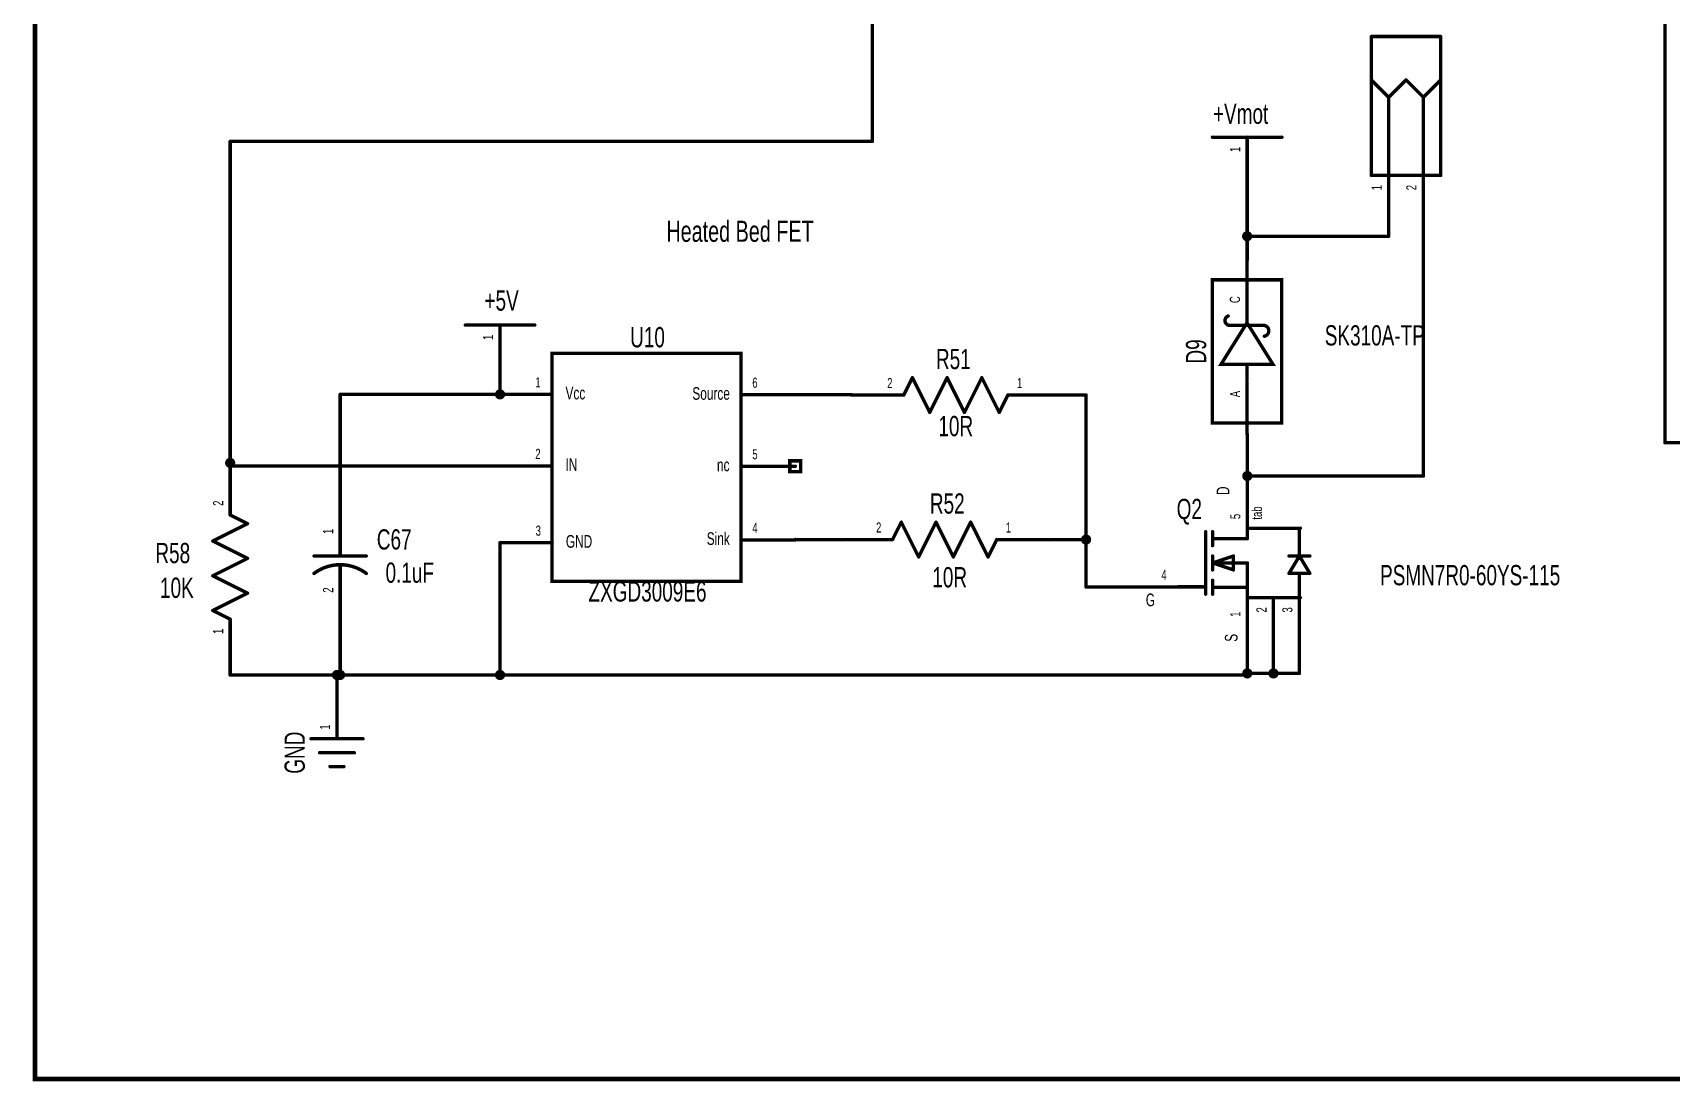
# Model space of a CAD drawing. Extents: x -0.2 to 11.3, y -0.6 to 7.5.
# Drawn here: x -0.241 to 4.476, y -0.597 to 2.422 of the extents above; entities that cross this region are included whole.
import ezdxf
from ezdxf.enums import TextEntityAlignment as Align

# ---------------------------------------------------------------- set-up
doc = ezdxf.new("R2010")
doc.units = 0
for name, color, linetype in [('Element', 253, 'CONTINUOUS'), ('Net', 50, 'CONTINUOUS'), ('Pin', 50, 'CONTINUOUS'), ('Shapes', 252, 'CONTINUOUS'), ('Titles', 253, 'CONTINUOUS')]:
    doc.layers.add(name, color=color, linetype=linetype)

msp = doc.modelspace()

# ---------------------------------------------------------------- linework, layer by layer
at = {"layer": 'Element', "linetype": 'CONTINUOUS'}
for points, const_width in [([(3.6096, 2.4107, 1), (3.6146, 2.4107, 1), (3.6096, 2.4107, 1)], 0.0049), ([(3.6096, 2.4107, 1), (3.6146, 2.4107, 1), (3.6096, 2.4107, 1)], 0.0049), ([(3.8096, 2.4107, 1), (3.8146, 2.4107, 1), (3.8096, 2.4107, 1)], 0.0049), ([(3.8096, 2.4107, 1), (3.8146, 2.4107, 1), (3.8096, 2.4107, 1)], 0.0049), ([(3.6096, 2.2857, 1), (3.6146, 2.2857, 1), (3.6096, 2.2857, 1)], 0.0049), ([(3.7096, 2.2857, 1), (3.7146, 2.2857, 1), (3.7096, 2.2857, 1)], 0.0049), ([(3.7096, 2.2857, 1), (3.7146, 2.2857, 1), (3.7096, 2.2857, 1)], 0.0049), ([(3.8096, 2.2857, 1), (3.8146, 2.2857, 1), (3.8096, 2.2857, 1)], 0.0049), ([(3.6596, 2.2357, 1), (3.6646, 2.2357, 1), (3.6596, 2.2357, 1)], 0.0049), ([(3.6596, 2.2357, 1), (3.6646, 2.2357, 1), (3.6596, 2.2357, 1)], 0.0049), ([(3.6596, 2.2357, 1), (3.6646, 2.2357, 1), (3.6596, 2.2357, 1)], 0.0049), ([(3.7596, 2.2357, 1), (3.7646, 2.2357, 1), (3.7596, 2.2357, 1)], 0.0049), ([(3.7596, 2.2357, 1), (3.7646, 2.2357, 1), (3.7596, 2.2357, 1)], 0.0049), ([(3.7596, 2.2357, 1), (3.7646, 2.2357, 1), (3.7596, 2.2357, 1)], 0.0049), ([(3.1523, 2.1208, 1), (3.1573, 2.1208, 1), (3.1523, 2.1208, 1)], 0.0049), ([(3.3523, 2.1208, 1), (3.3573, 2.1208, 1), (3.3523, 2.1208, 1)], 0.0049), ([(3.6096, 2.0107, 1), (3.6146, 2.0107, 1), (3.6096, 2.0107, 1)], 0.0049), ([(3.6096, 2.0107, 1), (3.6146, 2.0107, 1), (3.6096, 2.0107, 1)], 0.0049), ([(3.6596, 2.0107, 1), (3.6646, 2.0107, 1), (3.6596, 2.0107, 1)], 0.0049), ([(3.7596, 2.0107, 1), (3.7646, 2.0107, 1), (3.7596, 2.0107, 1)], 0.0049), ([(3.8096, 2.0107, 1), (3.8146, 2.0107, 1), (3.8096, 2.0107, 1)], 0.0049), ([(3.8096, 2.0107, 1), (3.8146, 2.0107, 1), (3.8096, 2.0107, 1)], 0.0049), ([(3.1976, 1.606, 1), (3.2025, 1.606, 1), (3.1976, 1.606, 1)], 0.0049), ([(3.2518, 1.6225, 1), (3.2567, 1.6225, 1), (3.2518, 1.6225, 1)], 0.0049), ([(1.0015, 1.5798, 1), (1.0064, 1.5798, 1), (1.0015, 1.5798, 1)], 0.0049), ([(1.2015, 1.5798, 1), (1.2064, 1.5798, 1), (1.2015, 1.5798, 1)], 0.0049), ([(3.2018, 1.579, 1), (3.2067, 1.579, 1), (3.2018, 1.579, 1)], 0.0049), ([(3.2018, 1.579, 1), (3.2067, 1.579, 1), (3.2018, 1.579, 1)], 0.0049), ([(3.2518, 1.5865, 1), (3.2567, 1.5865, 1), (3.2518, 1.5865, 1)], 0.0049), ([(3.2518, 1.5855, 1), (3.2567, 1.5855, 1), (3.2518, 1.5855, 1)], 0.0049), ([(3.3018, 1.579, 1), (3.3067, 1.579, 1), (3.3018, 1.579, 1)], 0.0049), ([(3.3018, 1.579, 1), (3.3067, 1.579, 1), (3.3018, 1.579, 1)], 0.0049), ([(3.3018, 1.5477, 1), (3.3067, 1.5477, 1), (3.3018, 1.5477, 1)], 0.0049), ([(3.2518, 1.4605, 1), (3.2567, 1.4605, 1), (3.2518, 1.4605, 1)], 0.0049), ([(2.2884, 1.4284, 1), (2.2934, 1.4284, 1), (2.2884, 1.4284, 1)], 0.0049), ([(2.2884, 1.4284, 1), (2.2934, 1.4284, 1), (2.2884, 1.4284, 1)], 0.0049), ([(2.3884, 1.4284, 1), (2.3934, 1.4284, 1), (2.3884, 1.4284, 1)], 0.0049), ([(2.3884, 1.4284, 1), (2.3934, 1.4284, 1), (2.3884, 1.4284, 1)], 0.0049), ([(2.4884, 1.4284, 1), (2.4934, 1.4284, 1), (2.4884, 1.4284, 1)], 0.0049), ([(2.4884, 1.4284, 1), (2.4934, 1.4284, 1), (2.4884, 1.4284, 1)], 0.0049), ([(3.2518, 1.4225, 1), (3.2567, 1.4225, 1), (3.2518, 1.4225, 1)], 0.0049), ([(2.2634, 1.3784, 1), (2.2684, 1.3784, 1), (2.2634, 1.3784, 1)], 0.0049), ([(2.5634, 1.3784, 1), (2.5684, 1.3784, 1), (2.5634, 1.3784, 1)], 0.0049), ([(2.3384, 1.3284, 1), (2.3434, 1.3284, 1), (2.3384, 1.3284, 1)], 0.0049), ([(2.3384, 1.3284, 1), (2.3434, 1.3284, 1), (2.3384, 1.3284, 1)], 0.0049), ([(2.4384, 1.3284, 1), (2.4434, 1.3284, 1), (2.4384, 1.3284, 1)], 0.0049), ([(2.4384, 1.3284, 1), (2.4434, 1.3284, 1), (2.4384, 1.3284, 1)], 0.0049), ([(2.5384, 1.3284, 1), (2.5434, 1.3284, 1), (2.5384, 1.3284, 1)], 0.0049), ([(2.5384, 1.3284, 1), (2.5434, 1.3284, 1), (2.5384, 1.3284, 1)], 0.0049), ([(0.3244, 1.0331, 1), (0.3293, 1.0331, 1), (0.3244, 1.0331, 1)], 0.0049), ([(0.3744, 1.0081, 1), (0.3793, 1.0081, 1), (0.3744, 1.0081, 1)], 0.0049), ([(0.3744, 1.0081, 1), (0.3793, 1.0081, 1), (0.3744, 1.0081, 1)], 0.0049), ([(2.2564, 1.0124, 1), (2.2614, 1.0124, 1), (2.2564, 1.0124, 1)], 0.0049), ([(2.2564, 1.0124, 1), (2.2614, 1.0124, 1), (2.2564, 1.0124, 1)], 0.0049), ([(2.3564, 1.0124, 1), (2.3614, 1.0124, 1), (2.3564, 1.0124, 1)], 0.0049), ([(2.3564, 1.0124, 1), (2.3614, 1.0124, 1), (2.3564, 1.0124, 1)], 0.0049), ([(2.4564, 1.0124, 1), (2.4614, 1.0124, 1), (2.4564, 1.0124, 1)], 0.0049), ([(2.4564, 1.0124, 1), (2.4614, 1.0124, 1), (2.4564, 1.0124, 1)], 0.0049), ([(3.2528, 0.995, 1), (3.2577, 0.995, 1), (3.2528, 0.995, 1)], 0.0049), ([(3.2528, 0.995, 1), (3.2577, 0.995, 1), (3.2528, 0.995, 1)], 0.0049), ([(3.4028, 0.9887, 1), (3.4077, 0.9887, 1), (3.4028, 0.9887, 1)], 0.0049), ([(3.4053, 0.995, 1), (3.4102, 0.995, 1), (3.4053, 0.995, 1)], 0.0049), ([(0.2744, 0.9581, 1), (0.2793, 0.9581, 1), (0.2744, 0.9581, 1)], 0.0049), ([(0.2744, 0.9581, 1), (0.2793, 0.9581, 1), (0.2744, 0.9581, 1)], 0.0049), ([(0.6411, 0.952, 1), (0.646, 0.952, 1), (0.6411, 0.952, 1)], 0.0049), ([(2.2314, 0.9624, 1), (2.2364, 0.9624, 1), (2.2314, 0.9624, 1)], 0.0049), ([(2.5314, 0.9624, 1), (2.5364, 0.9624, 1), (2.5314, 0.9624, 1)], 0.0049), ([(3.1328, 0.985, 1), (3.1377, 0.985, 1), (3.1328, 0.985, 1)], 0.0049), ([(3.1528, 0.985, 1), (3.1577, 0.985, 1), (3.1528, 0.985, 1)], 0.0049), ([(3.1528, 0.965, 1), (3.1577, 0.965, 1), (3.1528, 0.965, 1)], 0.0049), ([(3.1528, 0.945, 1), (3.1577, 0.945, 1), (3.1528, 0.945, 1)], 0.0049), ([(3.2528, 0.965, 1), (3.2577, 0.965, 1), (3.2528, 0.965, 1)], 0.0049), ([(3.2528, 0.965, 1), (3.2577, 0.965, 1), (3.2528, 0.965, 1)], 0.0049), ([(0.3744, 0.9081, 1), (0.3793, 0.9081, 1), (0.3744, 0.9081, 1)], 0.0049), ([(0.3744, 0.9081, 1), (0.3793, 0.9081, 1), (0.3744, 0.9081, 1)], 0.0049), ([(0.5661, 0.915, 1), (0.571, 0.915, 1), (0.5661, 0.915, 1)], 0.0049), ([(0.6411, 0.915, 1), (0.646, 0.915, 1), (0.6411, 0.915, 1)], 0.0049), ([(0.7161, 0.915, 1), (0.721, 0.915, 1), (0.7161, 0.915, 1)], 0.0049), ([(2.3064, 0.9124, 1), (2.3114, 0.9124, 1), (2.3064, 0.9124, 1)], 0.0049), ([(2.3064, 0.9124, 1), (2.3114, 0.9124, 1), (2.3064, 0.9124, 1)], 0.0049), ([(2.4064, 0.9124, 1), (2.4114, 0.9124, 1), (2.4064, 0.9124, 1)], 0.0049), ([(2.4064, 0.9124, 1), (2.4114, 0.9124, 1), (2.4064, 0.9124, 1)], 0.0049), ([(2.5064, 0.9124, 1), (2.5114, 0.9124, 1), (2.5064, 0.9124, 1)], 0.0049), ([(2.5064, 0.9124, 1), (2.5114, 0.9124, 1), (2.5064, 0.9124, 1)], 0.0049), ([(3.1528, 0.915, 1), (3.1577, 0.915, 1), (3.1528, 0.915, 1)], 0.0049), ([(3.1528, 0.895, 1), (3.1577, 0.895, 1), (3.1528, 0.895, 1)], 0.0049), ([(3.1528, 0.895, 1), (3.1577, 0.895, 1), (3.1528, 0.895, 1)], 0.0049), ([(3.1528, 0.895, 1), (3.1577, 0.895, 1), (3.1528, 0.895, 1)], 0.0049), ([(3.2128, 0.915, 1), (3.2177, 0.915, 1), (3.2128, 0.915, 1)], 0.0049), ([(3.2128, 0.915, 1), (3.2177, 0.915, 1), (3.2128, 0.915, 1)], 0.0049), ([(3.2528, 0.895, 1), (3.2577, 0.895, 1), (3.2528, 0.895, 1)], 0.0049), ([(3.2528, 0.895, 1), (3.2577, 0.895, 1), (3.2528, 0.895, 1)], 0.0049), ([(3.3728, 0.915, 1), (3.3777, 0.915, 1), (3.3728, 0.915, 1)], 0.0049), ([(3.4028, 0.915, 1), (3.4077, 0.915, 1), (3.4028, 0.915, 1)], 0.0049), ([(3.4028, 0.915, 1), (3.4077, 0.915, 1), (3.4028, 0.915, 1)], 0.0049), ([(3.4028, 0.9087, 1), (3.4077, 0.9087, 1), (3.4028, 0.9087, 1)], 0.0049), ([(3.4328, 0.915, 1), (3.4377, 0.915, 1), (3.4328, 0.915, 1)], 0.0049), ([(0.2744, 0.8581, 1), (0.2793, 0.8581, 1), (0.2744, 0.8581, 1)], 0.0049), ([(0.2744, 0.8581, 1), (0.2793, 0.8581, 1), (0.2744, 0.8581, 1)], 0.0049), ([(0.5658, 0.8648, 1), (0.5708, 0.8648, 1), (0.5658, 0.8648, 1)], 0.005), ([(0.6411, 0.89, 1), (0.646, 0.89, 1), (0.6411, 0.89, 1)], 0.0049), ([(0.6411, 0.852, 1), (0.646, 0.852, 1), (0.6411, 0.852, 1)], 0.0049), ([(0.7163, 0.8648, 1), (0.7213, 0.8648, 1), (0.7163, 0.8648, 1)], 0.005), ([(3.1528, 0.875, 1), (3.1577, 0.875, 1), (3.1528, 0.875, 1)], 0.0049), ([(3.1528, 0.845, 1), (3.1577, 0.845, 1), (3.1528, 0.845, 1)], 0.0049), ([(3.2128, 0.875, 1), (3.2177, 0.875, 1), (3.2128, 0.875, 1)], 0.0049), ([(3.2128, 0.875, 1), (3.2177, 0.875, 1), (3.2128, 0.875, 1)], 0.0049), ([(3.3728, 0.865, 1), (3.3777, 0.865, 1), (3.3728, 0.865, 1)], 0.0049), ([(3.3728, 0.865, 1), (3.3777, 0.865, 1), (3.3728, 0.865, 1)], 0.0049), ([(3.4028, 0.865, 1), (3.4077, 0.865, 1), (3.4028, 0.865, 1)], 0.0049), ([(3.4328, 0.865, 1), (3.4377, 0.865, 1), (3.4328, 0.865, 1)], 0.0049), ([(3.4328, 0.865, 1), (3.4377, 0.865, 1), (3.4328, 0.865, 1)], 0.0049), ([(0.3744, 0.8081, 1), (0.3793, 0.8081, 1), (0.3744, 0.8081, 1)], 0.0049), ([(0.3744, 0.8081, 1), (0.3793, 0.8081, 1), (0.3744, 0.8081, 1)], 0.0049), ([(3.0528, 0.8262, 1), (3.0577, 0.8262, 1), (3.0528, 0.8262, 1)], 0.0049), ([(3.1328, 0.8262, 1), (3.1377, 0.8262, 1), (3.1328, 0.8262, 1)], 0.0049), ([(3.1328, 0.805, 1), (3.1377, 0.805, 1), (3.1328, 0.805, 1)], 0.0049), ([(3.1528, 0.825, 1), (3.1577, 0.825, 1), (3.1528, 0.825, 1)], 0.0049), ([(3.1528, 0.805, 1), (3.1577, 0.805, 1), (3.1528, 0.805, 1)], 0.0049), ([(3.2528, 0.825, 1), (3.2577, 0.825, 1), (3.2528, 0.825, 1)], 0.0049), ([(0.2744, 0.7581, 1), (0.2793, 0.7581, 1), (0.2744, 0.7581, 1)], 0.0049), ([(0.2744, 0.7581, 1), (0.2793, 0.7581, 1), (0.2744, 0.7581, 1)], 0.0049), ([(3.2528, 0.795, 1), (3.2577, 0.795, 1), (3.2528, 0.795, 1)], 0.0049), ([(3.2528, 0.795, 1), (3.2577, 0.795, 1), (3.2528, 0.795, 1)], 0.0049), ([(3.4028, 0.795, 1), (3.4077, 0.795, 1), (3.4028, 0.795, 1)], 0.0049), ([(3.4053, 0.795, 1), (3.4102, 0.795, 1), (3.4053, 0.795, 1)], 0.0049), ([(0.3244, 0.7331, 1), (0.3293, 0.7331, 1), (0.3244, 0.7331, 1)], 0.0049), ([(0.5569, 0.3887, 1), (0.5618, 0.3887, 1), (0.5569, 0.3887, 1)], 0.0049), ([(0.7069, 0.3887, 1), (0.7118, 0.3887, 1), (0.7069, 0.3887, 1)], 0.0049), ([(0.5819, 0.3487, 1), (0.5868, 0.3487, 1), (0.5819, 0.3487, 1)], 0.0049), ([(0.6819, 0.3487, 1), (0.6868, 0.3487, 1), (0.6819, 0.3487, 1)], 0.0049), ([(0.6119, 0.3087, 1), (0.6168, 0.3087, 1), (0.6119, 0.3087, 1)], 0.0049), ([(0.6519, 0.3087, 1), (0.6568, 0.3087, 1), (0.6519, 0.3087, 1)], 0.0049)]:
    msp.add_lwpolyline(points, format="xyb", dxfattribs=dict(at, const_width=const_width))
for points, const_width in [([(3.8121, 2.4107), (3.6121, 2.4107)], 0.0098), ([(3.6121, 2.4107), (3.6121, 2.0107)], 0.0098), ([(3.8121, 2.4107), (3.8121, 2.0107)], 0.0098), ([(3.6121, 2.2857), (3.6621, 2.2357)], 0.0098), ([(3.7121, 2.2857), (3.6621, 2.2357)], 0.0098), ([(3.7121, 2.2857), (3.7621, 2.2357)], 0.0098), ([(3.8121, 2.2857), (3.7621, 2.2357)], 0.0098), ([(3.6621, 2.2357), (3.6621, 2.0107)], 0.0098), ([(3.7621, 2.2357), (3.7621, 2.0107)], 0.0098), ([(3.1548, 2.1208), (3.3548, 2.1208)], 0.0098), ([(3.6121, 2.0107), (3.8121, 2.0107)], 0.0098), ([(3.1543, 1.7102), (3.3543, 1.7102), (3.3543, 1.2977), (3.1543, 1.2977), (3.1543, 1.7102)], 0.0098), ([(3.2001, 1.606), (3.1983, 1.6053), (3.1967, 1.6043), (3.1952, 1.603), (3.1939, 1.6016), (3.1929, 1.6), (3.192, 1.5983), (3.1914, 1.5965), (3.191, 1.5946), (3.1909, 1.5927), (3.1911, 1.5908), (3.1915, 1.5889), (3.1922, 1.5871), (3.1931, 1.5854), (3.1942, 1.5839), (3.1955, 1.5825), (3.1971, 1.5813), (3.1987, 1.5804), (3.2005, 1.5797), (3.2024, 1.5792), (3.2043, 1.579)], 0.0098), ([(3.2543, 1.6225), (3.2543, 1.5855)], 0.0098), ([(1.0039, 1.5798), (1.2039, 1.5798)], 0.0098), ([(3.2543, 1.5865), (3.1793, 1.4665), (3.3293, 1.4665), (3.2543, 1.5865)], 0.0098), ([(3.2043, 1.579), (3.3043, 1.579)], 0.0098), ([(3.3043, 1.5477), (3.3064, 1.5483), (3.3084, 1.5491), (3.3103, 1.5503), (3.312, 1.5516), (3.3135, 1.5532), (3.3147, 1.555), (3.3157, 1.557), (3.3165, 1.559), (3.3169, 1.5612), (3.3171, 1.5633), (3.3169, 1.5655), (3.3165, 1.5677), (3.3157, 1.5697), (3.3147, 1.5717), (3.3135, 1.5734), (3.312, 1.575), (3.3103, 1.5764), (3.3084, 1.5775), (3.3064, 1.5784), (3.3043, 1.579)], 0.0098), ([(1.2536, 1.4984), (1.7974, 1.4984), (1.7974, 0.8421), (1.2536, 0.8421), (1.2536, 1.4984)], 0.0098), ([(3.2543, 1.4605), (3.2543, 1.4225)], 0.0098), ([(2.2909, 1.4284), (2.2659, 1.3784)], 0.0098), ([(2.3409, 1.3284), (2.2909, 1.4284)], 0.0098), ([(2.3909, 1.4284), (2.3409, 1.3284)], 0.0098), ([(2.4409, 1.3284), (2.3909, 1.4284)], 0.0098), ([(2.4909, 1.4284), (2.4409, 1.3284)], 0.0098), ([(2.5409, 1.3284), (2.4909, 1.4284)], 0.0098), ([(2.5659, 1.3784), (2.5409, 1.3284)], 0.0098), ([(0.3769, 1.0081), (0.3269, 1.0331)], 0.0098), ([(0.2769, 0.9581), (0.3769, 1.0081)], 0.0098), ([(2.2589, 1.0124), (2.2339, 0.9624)], 0.0098), ([(2.3089, 0.9124), (2.2589, 1.0124)], 0.0098), ([(2.3589, 1.0124), (2.3089, 0.9124)], 0.0098), ([(2.4089, 0.9124), (2.3589, 1.0124)], 0.0098), ([(2.4589, 1.0124), (2.4089, 0.9124)], 0.0098), ([(2.5089, 0.9124), (2.4589, 1.0124)], 0.0098), ([(3.2553, 0.965), (3.2553, 0.995)], 0.0098), ([(3.2553, 0.995), (3.4078, 0.995)], 0.0098), ([(3.4053, 0.9887), (3.4053, 0.9087)], 0.0098), ([(0.3769, 0.9081), (0.2769, 0.9581)], 0.0098), ([(0.6436, 0.952), (0.6436, 0.915)], 0.0098), ([(2.5339, 0.9624), (2.5089, 0.9124)], 0.0098), ([(3.1353, 0.985), (3.1353, 0.805)], 0.0098), ([(3.1553, 0.985), (3.1553, 0.945)], 0.0098), ([(3.2553, 0.965), (3.1553, 0.965)], 0.0098), ([(0.2769, 0.8581), (0.3769, 0.9081)], 0.0098), ([(0.5686, 0.915), (0.7186, 0.915)], 0.0098), ([(3.1553, 0.875), (3.1553, 0.915)], 0.0098), ([(3.2153, 0.915), (3.1553, 0.895)], 0.0098), ([(3.2553, 0.895), (3.1553, 0.895)], 0.0098), ([(3.1553, 0.895), (3.2153, 0.875)], 0.0098), ([(3.2153, 0.875), (3.2153, 0.915)], 0.0098), ([(3.2553, 0.895), (3.2553, 0.795)], 0.0098), ([(3.4053, 0.915), (3.3753, 0.865)], 0.0098), ([(3.3753, 0.915), (3.4353, 0.915)], 0.0098), ([(3.4353, 0.865), (3.4053, 0.915)], 0.0098), ([(0.3769, 0.8081), (0.2769, 0.8581)], 0.0098), ([(0.7188, 0.8648), (0.7122, 0.8694), (0.7053, 0.8736), (0.6982, 0.8774), (0.6908, 0.8807), (0.6832, 0.8835), (0.6755, 0.8858), (0.6676, 0.8876), (0.6597, 0.8889), (0.6516, 0.8897), (0.6436, 0.89), (0.6355, 0.8897), (0.6275, 0.8889), (0.6195, 0.8876), (0.6116, 0.8858), (0.6039, 0.8835), (0.5963, 0.8807), (0.589, 0.8774), (0.5818, 0.8736), (0.5749, 0.8694), (0.5683, 0.8648)], 0.01), ([(0.6436, 0.89), (0.6436, 0.852)], 0.0098), ([(3.1553, 0.805), (3.1553, 0.845)], 0.0098), ([(3.3753, 0.865), (3.4353, 0.865)], 0.0098), ([(3.4053, 0.795), (3.4053, 0.865)], 0.0098), ([(0.2769, 0.7581), (0.3769, 0.8081)], 0.0098), ([(3.0553, 0.8262), (3.1353, 0.8262)], 0.0098), ([(3.2553, 0.825), (3.1553, 0.825)], 0.0098), ([(0.3269, 0.7331), (0.2769, 0.7581)], 0.0098), ([(3.2553, 0.795), (3.4078, 0.795)], 0.0098), ([(0.5593, 0.3887), (0.7093, 0.3887)], 0.0098), ([(0.5843, 0.3487), (0.6843, 0.3487)], 0.0098), ([(0.6143, 0.3087), (0.6543, 0.3087)], 0.0098)]:
    msp.add_lwpolyline(points, dxfattribs=dict(at, const_width=const_width))
at = {"layer": 'Net', "linetype": 'CONTINUOUS', "const_width": 0.0098}
for points in [[(2.1758, 4.0074), (2.1758, 2.1087)], [(4.4576, 3.7074), (4.4576, 1.2413)], [(2.1758, 2.1087), (0.3269, 2.1087)], [(0.3269, 2.1087), (0.3269, 1.1831)], [(3.2548, 1.9708), (3.2548, 1.8355)], [(3.245, 1.8355), (3.2454, 1.8325), (3.2468, 1.8298), (3.249, 1.8276), (3.2518, 1.8262), (3.2548, 1.8257), (3.2578, 1.8262), (3.2606, 1.8276), (3.2628, 1.8298), (3.2642, 1.8325), (3.2646, 1.8355), (3.2642, 1.8386), (3.2628, 1.8413), (3.2606, 1.8435), (3.2578, 1.8449), (3.2548, 1.8454), (3.2518, 1.8449), (3.249, 1.8435), (3.2468, 1.8413), (3.2454, 1.8386), (3.245, 1.8355)], [(3.2548, 1.8355), (3.6621, 1.8355)], [(3.2548, 1.767), (3.2548, 1.8355)], [(3.6621, 1.8355), (3.6621, 1.8607)], [(3.7621, 1.1452), (3.7621, 1.8607)], [(1.1039, 1.3804), (1.1039, 1.4298)], [(0.6436, 1.102), (0.6436, 1.3804)], [(0.6436, 1.3804), (1.1039, 1.3804)], [(1.0941, 1.3804), (1.0946, 1.3774), (1.096, 1.3746), (1.0981, 1.3725), (1.1009, 1.3711), (1.1039, 1.3706), (1.107, 1.3711), (1.1097, 1.3725), (1.1119, 1.3746), (1.1133, 1.3774), (1.1138, 1.3804), (1.1133, 1.3835), (1.1119, 1.3862), (1.1097, 1.3884), (1.107, 1.3898), (1.1039, 1.3903), (1.1009, 1.3898), (1.0981, 1.3884), (1.096, 1.3862), (1.0946, 1.3835), (1.0941, 1.3804)], [(2.1159, 1.3794), (1.9539, 1.3794)], [(2.7159, 1.3784), (2.791, 1.3784)], [(2.791, 1.3784), (2.791, 0.9624)], [(3.2553, 1.266), (3.2553, 1.145)], [(4.4576, 1.2413), (4.7868, 1.2413)], [(0.317, 1.1831), (0.3175, 1.1801), (0.3189, 1.1774), (0.3211, 1.1752), (0.3238, 1.1738), (0.3269, 1.1733), (0.3299, 1.1738), (0.3326, 1.1752), (0.3348, 1.1774), (0.3362, 1.1801), (0.3367, 1.1831), (0.3362, 1.1862), (0.3348, 1.1889), (0.3326, 1.1911), (0.3299, 1.1925), (0.3269, 1.193), (0.3238, 1.1925), (0.3211, 1.1911), (0.3189, 1.1889), (0.3175, 1.1862), (0.317, 1.1831)], [(0.3276, 1.1831), (0.3269, 1.1831)], [(0.3276, 1.1744), (0.3276, 1.1831)], [(1.1029, 1.1744), (0.3276, 1.1744)], [(3.2454, 1.1452), (3.2459, 1.1422), (3.2473, 1.1394), (3.2495, 1.1372), (3.2522, 1.1358), (3.2553, 1.1354), (3.2583, 1.1358), (3.261, 1.1372), (3.2632, 1.1394), (3.2646, 1.1422), (3.2651, 1.1452), (3.2646, 1.1482), (3.2632, 1.151), (3.261, 1.1532), (3.2583, 1.1546), (3.2553, 1.155), (3.2522, 1.1546), (3.2495, 1.1532), (3.2473, 1.151), (3.2459, 1.1482), (3.2454, 1.1452)], [(3.2553, 1.1452), (3.7621, 1.1452)], [(1.1039, 0.5724), (1.1039, 0.9534)], [(1.9539, 0.9624), (2.0839, 0.9624)], [(2.791, 0.9624), (2.6839, 0.9624)], [(2.7811, 0.9624), (2.7816, 0.9593), (2.783, 0.9566), (2.7852, 0.9544), (2.7879, 0.953), (2.791, 0.9525), (2.794, 0.953), (2.7967, 0.9544), (2.7989, 0.9566), (2.8003, 0.9593), (2.8008, 0.9624), (2.8003, 0.9654), (2.7989, 0.9682), (2.7967, 0.9703), (2.794, 0.9717), (2.791, 0.9722), (2.7879, 0.9717), (2.7852, 0.9703), (2.783, 0.9682), (2.7816, 0.9654), (2.7811, 0.9624)], [(2.791, 0.826), (2.791, 0.9624)], [(2.791, 0.9624), (2.791, 0.9624)], [(2.9053, 0.826), (2.791, 0.826)], [(0.6436, 0.702), (0.6436, 0.5724)], [(3.2553, 0.645), (3.2553, 0.5724)], [(3.3305, 0.577), (3.3305, 0.645)], [(3.4053, 0.577), (3.4053, 0.645)], [(0.3269, 0.5831), (0.3269, 0.5724)], [(0.3269, 0.5724), (0.6343, 0.5724)], [(0.6245, 0.5724), (0.625, 0.5694), (0.6264, 0.5667), (0.6285, 0.5645), (0.6313, 0.5631), (0.6343, 0.5626), (0.6374, 0.5631), (0.6401, 0.5645), (0.6423, 0.5667), (0.6437, 0.5694), (0.6442, 0.5724), (0.6437, 0.5755), (0.6423, 0.5782), (0.6401, 0.5804), (0.6374, 0.5818), (0.6343, 0.5823), (0.6313, 0.5818), (0.6285, 0.5804), (0.6264, 0.5782), (0.625, 0.5755), (0.6245, 0.5724)], [(0.6337, 0.5724), (0.6342, 0.5694), (0.6356, 0.5667), (0.6378, 0.5645), (0.6405, 0.5631), (0.6436, 0.5626), (0.6466, 0.5631), (0.6493, 0.5645), (0.6515, 0.5667), (0.6529, 0.5694), (0.6534, 0.5724), (0.6529, 0.5755), (0.6515, 0.5782), (0.6493, 0.5804), (0.6466, 0.5818), (0.6436, 0.5823), (0.6405, 0.5818), (0.6378, 0.5804), (0.6356, 0.5782), (0.6342, 0.5755), (0.6337, 0.5724)], [(0.6343, 0.5387), (0.6343, 0.5724)], [(0.6343, 0.5724), (1.1039, 0.5724)], [(1.0941, 0.5724), (1.0945, 0.5694), (1.0959, 0.5667), (1.0981, 0.5645), (1.1009, 0.5631), (1.1039, 0.5626), (1.1069, 0.5631), (1.1097, 0.5645), (1.1119, 0.5667), (1.1133, 0.5694), (1.1137, 0.5724), (1.1133, 0.5755), (1.1119, 0.5782), (1.1097, 0.5804), (1.1069, 0.5818), (1.1039, 0.5823), (1.1009, 0.5818), (1.0981, 0.5804), (1.0959, 0.5782), (1.0945, 0.5755), (1.0941, 0.5724)], [(3.2553, 0.5724), (1.1039, 0.5724)], [(3.2454, 0.577), (3.2459, 0.5739), (3.2473, 0.5712), (3.2495, 0.569), (3.2522, 0.5676), (3.2553, 0.5671), (3.2583, 0.5676), (3.261, 0.569), (3.2632, 0.5712), (3.2646, 0.5739), (3.2651, 0.577), (3.2646, 0.58), (3.2632, 0.5828), (3.261, 0.5849), (3.2583, 0.5863), (3.2553, 0.5868), (3.2522, 0.5863), (3.2495, 0.5849), (3.2473, 0.5828), (3.2459, 0.58), (3.2454, 0.577)], [(3.2553, 0.577), (3.3305, 0.577)], [(3.3207, 0.577), (3.3211, 0.5739), (3.3225, 0.5712), (3.3247, 0.569), (3.3275, 0.5676), (3.3305, 0.5671), (3.3335, 0.5676), (3.3363, 0.569), (3.3385, 0.5712), (3.3399, 0.5739), (3.3403, 0.577), (3.3399, 0.58), (3.3385, 0.5828), (3.3363, 0.5849), (3.3335, 0.5863), (3.3305, 0.5868), (3.3275, 0.5863), (3.3247, 0.5849), (3.3225, 0.5828), (3.3211, 0.58), (3.3207, 0.577)], [(3.3305, 0.577), (3.4053, 0.577)]]:
    msp.add_lwpolyline(points, dxfattribs=at)
at = {"layer": 'Net', "linetype": 'CONTINUOUS', "const_width": 0.0049}
for points in [[(0.3244, 2.1087, 1), (0.3293, 2.1087, 1), (0.3244, 2.1087, 1)], [(0.3244, 2.1087, 1), (0.3293, 2.1087, 1), (0.3244, 2.1087, 1)], [(2.1733, 2.1087, 1), (2.1782, 2.1087, 1), (2.1733, 2.1087, 1)], [(2.1733, 2.1087, 1), (2.1782, 2.1087, 1), (2.1733, 2.1087, 1)], [(3.2523, 1.9708, 1), (3.2573, 1.9708, 1), (3.2523, 1.9708, 1)], [(3.2425, 1.8355, 1), (3.2474, 1.8355, 1), (3.2425, 1.8355, 1)], [(3.2523, 1.8355, 1), (3.2573, 1.8355, 1), (3.2523, 1.8355, 1)], [(3.2523, 1.8355, 1), (3.2573, 1.8355, 1), (3.2523, 1.8355, 1)], [(3.2523, 1.8355, 1), (3.2573, 1.8355, 1), (3.2523, 1.8355, 1)], [(3.6596, 1.8607, 1), (3.6646, 1.8607, 1), (3.6596, 1.8607, 1)], [(3.6596, 1.8355, 1), (3.6646, 1.8355, 1), (3.6596, 1.8355, 1)], [(3.6596, 1.8355, 1), (3.6646, 1.8355, 1), (3.6596, 1.8355, 1)], [(3.7596, 1.8607, 1), (3.7646, 1.8607, 1), (3.7596, 1.8607, 1)], [(3.2523, 1.767, 1), (3.2573, 1.767, 1), (3.2523, 1.767, 1)], [(1.1015, 1.4298, 1), (1.1064, 1.4298, 1), (1.1015, 1.4298, 1)], [(0.6411, 1.3804, 1), (0.646, 1.3804, 1), (0.6411, 1.3804, 1)], [(0.6411, 1.3804, 1), (0.646, 1.3804, 1), (0.6411, 1.3804, 1)], [(1.0916, 1.3804, 1), (1.0965, 1.3804, 1), (1.0916, 1.3804, 1)], [(1.1015, 1.3804, 1), (1.1064, 1.3804, 1), (1.1015, 1.3804, 1)], [(1.1015, 1.3804, 1), (1.1064, 1.3804, 1), (1.1015, 1.3804, 1)], [(1.9514, 1.3794, 1), (1.9564, 1.3794, 1), (1.9514, 1.3794, 1)], [(2.1134, 1.3794, 1), (2.1184, 1.3794, 1), (2.1134, 1.3794, 1)], [(2.7134, 1.3784, 1), (2.7184, 1.3784, 1), (2.7134, 1.3784, 1)], [(2.7885, 1.3784, 1), (2.7934, 1.3784, 1), (2.7885, 1.3784, 1)], [(2.7885, 1.3784, 1), (2.7934, 1.3784, 1), (2.7885, 1.3784, 1)], [(3.2528, 1.266, 1), (3.2577, 1.266, 1), (3.2528, 1.266, 1)], [(4.4552, 1.2413, 1), (4.4601, 1.2413, 1), (4.4552, 1.2413, 1)], [(4.4552, 1.2413, 1), (4.4601, 1.2413, 1), (4.4552, 1.2413, 1)], [(0.3146, 1.1831, 1), (0.3195, 1.1831, 1), (0.3146, 1.1831, 1)], [(0.3244, 1.1831, 1), (0.3293, 1.1831, 1), (0.3244, 1.1831, 1)], [(0.3244, 1.1831, 1), (0.3293, 1.1831, 1), (0.3244, 1.1831, 1)], [(0.3252, 1.1831, 1), (0.3301, 1.1831, 1), (0.3252, 1.1831, 1)], [(0.3252, 1.1831, 1), (0.3301, 1.1831, 1), (0.3252, 1.1831, 1)], [(0.3252, 1.1744, 1), (0.3301, 1.1744, 1), (0.3252, 1.1744, 1)], [(0.3252, 1.1744, 1), (0.3301, 1.1744, 1), (0.3252, 1.1744, 1)], [(1.1004, 1.1744, 1), (1.1054, 1.1744, 1), (1.1004, 1.1744, 1)], [(3.243, 1.1452, 1), (3.2479, 1.1452, 1), (3.243, 1.1452, 1)], [(3.2528, 1.1452, 1), (3.2577, 1.1452, 1), (3.2528, 1.1452, 1)], [(3.2528, 1.145, 1), (3.2577, 1.145, 1), (3.2528, 1.145, 1)], [(3.7596, 1.1452, 1), (3.7646, 1.1452, 1), (3.7596, 1.1452, 1)], [(3.7596, 1.1452, 1), (3.7646, 1.1452, 1), (3.7596, 1.1452, 1)], [(0.6411, 1.102, 1), (0.646, 1.102, 1), (0.6411, 1.102, 1)], [(1.1014, 0.9534, 1), (1.1064, 0.9534, 1), (1.1014, 0.9534, 1)], [(1.9514, 0.9624, 1), (1.9564, 0.9624, 1), (1.9514, 0.9624, 1)], [(2.0814, 0.9624, 1), (2.0864, 0.9624, 1), (2.0814, 0.9624, 1)], [(2.6814, 0.9624, 1), (2.6864, 0.9624, 1), (2.6814, 0.9624, 1)], [(2.7787, 0.9624, 1), (2.7836, 0.9624, 1), (2.7787, 0.9624, 1)], [(2.7885, 0.9624, 1), (2.7934, 0.9624, 1), (2.7885, 0.9624, 1)], [(2.7885, 0.9624, 1), (2.7934, 0.9624, 1), (2.7885, 0.9624, 1)], [(2.7885, 0.9624, 1), (2.7934, 0.9624, 1), (2.7885, 0.9624, 1)], [(2.7885, 0.9624, 1), (2.7934, 0.9624, 1), (2.7885, 0.9624, 1)], [(2.7885, 0.826, 1), (2.7934, 0.826, 1), (2.7885, 0.826, 1)], [(2.7885, 0.826, 1), (2.7934, 0.826, 1), (2.7885, 0.826, 1)], [(2.9028, 0.826, 1), (2.9077, 0.826, 1), (2.9028, 0.826, 1)], [(0.6411, 0.702, 1), (0.646, 0.702, 1), (0.6411, 0.702, 1)], [(3.2528, 0.645, 1), (3.2577, 0.645, 1), (3.2528, 0.645, 1)], [(3.328, 0.645, 1), (3.333, 0.645, 1), (3.328, 0.645, 1)], [(3.4028, 0.645, 1), (3.4077, 0.645, 1), (3.4028, 0.645, 1)], [(0.3244, 0.5831, 1), (0.3293, 0.5831, 1), (0.3244, 0.5831, 1)], [(0.3244, 0.5724, 1), (0.3293, 0.5724, 1), (0.3244, 0.5724, 1)], [(0.3244, 0.5724, 1), (0.3293, 0.5724, 1), (0.3244, 0.5724, 1)], [(0.622, 0.5724, 1), (0.6269, 0.5724, 1), (0.622, 0.5724, 1)], [(0.6313, 0.5724, 1), (0.6362, 0.5724, 1), (0.6313, 0.5724, 1)], [(0.6319, 0.5724, 1), (0.6368, 0.5724, 1), (0.6319, 0.5724, 1)], [(0.6319, 0.5724, 1), (0.6368, 0.5724, 1), (0.6319, 0.5724, 1)], [(0.6319, 0.5724, 1), (0.6368, 0.5724, 1), (0.6319, 0.5724, 1)], [(0.6411, 0.5724, 1), (0.646, 0.5724, 1), (0.6411, 0.5724, 1)], [(1.0916, 0.5724, 1), (1.0965, 0.5724, 1), (1.0916, 0.5724, 1)], [(1.1014, 0.5724, 1), (1.1064, 0.5724, 1), (1.1014, 0.5724, 1)], [(1.1014, 0.5724, 1), (1.1064, 0.5724, 1), (1.1014, 0.5724, 1)], [(1.1014, 0.5724, 1), (1.1064, 0.5724, 1), (1.1014, 0.5724, 1)], [(3.243, 0.577, 1), (3.2479, 0.577, 1), (3.243, 0.577, 1)], [(3.2528, 0.577, 1), (3.2577, 0.577, 1), (3.2528, 0.577, 1)], [(3.2528, 0.5724, 1), (3.2577, 0.5724, 1), (3.2528, 0.5724, 1)], [(3.2528, 0.5724, 1), (3.2577, 0.5724, 1), (3.2528, 0.5724, 1)], [(3.3182, 0.577, 1), (3.3231, 0.577, 1), (3.3182, 0.577, 1)], [(3.328, 0.577, 1), (3.333, 0.577, 1), (3.328, 0.577, 1)], [(3.328, 0.577, 1), (3.333, 0.577, 1), (3.328, 0.577, 1)], [(3.328, 0.577, 1), (3.333, 0.577, 1), (3.328, 0.577, 1)], [(3.4028, 0.577, 1), (3.4077, 0.577, 1), (3.4028, 0.577, 1)], [(3.4028, 0.577, 1), (3.4077, 0.577, 1), (3.4028, 0.577, 1)], [(0.6319, 0.5387, 1), (0.6368, 0.5387, 1), (0.6319, 0.5387, 1)]]:
    msp.add_lwpolyline(points, format="xyb", dxfattribs=at)
at = {"layer": 'Pin', "linetype": 'CONTINUOUS', "const_width": 0.0049}
for points in [[(3.2523, 2.1208, 1), (3.2573, 2.1208, 1), (3.2523, 2.1208, 1)], [(3.6596, 2.0107, 1), (3.6646, 2.0107, 1), (3.6596, 2.0107, 1)], [(3.7596, 2.0107, 1), (3.7646, 2.0107, 1), (3.7596, 2.0107, 1)], [(3.2523, 1.9708, 1), (3.2573, 1.9708, 1), (3.2523, 1.9708, 1)], [(3.6596, 1.8607, 1), (3.6646, 1.8607, 1), (3.6596, 1.8607, 1)], [(3.7596, 1.8607, 1), (3.7646, 1.8607, 1), (3.7596, 1.8607, 1)], [(3.2518, 1.767, 1), (3.2567, 1.767, 1), (3.2518, 1.767, 1)], [(3.2518, 1.617, 1), (3.2567, 1.617, 1), (3.2518, 1.617, 1)], [(1.1015, 1.5798, 1), (1.1064, 1.5798, 1), (1.1015, 1.5798, 1)], [(1.1015, 1.4298, 1), (1.1064, 1.4298, 1), (1.1015, 1.4298, 1)], [(3.2518, 1.416, 1), (3.2567, 1.416, 1), (3.2518, 1.416, 1)], [(1.1004, 1.3804, 1), (1.1054, 1.3804, 1), (1.1004, 1.3804, 1)], [(1.2504, 1.3804, 1), (1.2554, 1.3804, 1), (1.2504, 1.3804, 1)], [(1.8014, 1.3794, 1), (1.8064, 1.3794, 1), (1.8014, 1.3794, 1)], [(1.9514, 1.3794, 1), (1.9564, 1.3794, 1), (1.9514, 1.3794, 1)], [(2.1134, 1.3784, 1), (2.1184, 1.3784, 1), (2.1134, 1.3784, 1)], [(2.2634, 1.3784, 1), (2.2684, 1.3784, 1), (2.2634, 1.3784, 1)], [(2.5634, 1.3784, 1), (2.5684, 1.3784, 1), (2.5634, 1.3784, 1)], [(2.7134, 1.3784, 1), (2.7184, 1.3784, 1), (2.7134, 1.3784, 1)], [(3.2518, 1.266, 1), (3.2567, 1.266, 1), (3.2518, 1.266, 1)], [(0.3244, 1.1831, 1), (0.3293, 1.1831, 1), (0.3244, 1.1831, 1)], [(1.1004, 1.1744, 1), (1.1054, 1.1744, 1), (1.1004, 1.1744, 1)], [(1.2504, 1.1744, 1), (1.2554, 1.1744, 1), (1.2504, 1.1744, 1)], [(1.8014, 1.1734, 1), (1.8064, 1.1734, 1), (1.8014, 1.1734, 1)], [(1.9514, 1.1734, 1), (1.9564, 1.1734, 1), (1.9514, 1.1734, 1)], [(3.2528, 1.145, 1), (3.2577, 1.145, 1), (3.2528, 1.145, 1)], [(0.6411, 1.102, 1), (0.646, 1.102, 1), (0.6411, 1.102, 1)], [(0.3244, 1.0331, 1), (0.3293, 1.0331, 1), (0.3244, 1.0331, 1)], [(3.2528, 0.995, 1), (3.2577, 0.995, 1), (3.2528, 0.995, 1)], [(0.6411, 0.952, 1), (0.646, 0.952, 1), (0.6411, 0.952, 1)], [(1.1014, 0.9534, 1), (1.1064, 0.9534, 1), (1.1014, 0.9534, 1)], [(1.2514, 0.9534, 1), (1.2564, 0.9534, 1), (1.2514, 0.9534, 1)], [(1.8014, 0.9614, 1), (1.8064, 0.9614, 1), (1.8014, 0.9614, 1)], [(1.9514, 0.9614, 1), (1.9564, 0.9614, 1), (1.9514, 0.9614, 1)], [(2.0814, 0.9624, 1), (2.0864, 0.9624, 1), (2.0814, 0.9624, 1)], [(2.2314, 0.9624, 1), (2.2364, 0.9624, 1), (2.2314, 0.9624, 1)], [(2.5314, 0.9624, 1), (2.5364, 0.9624, 1), (2.5314, 0.9624, 1)], [(2.6814, 0.9624, 1), (2.6864, 0.9624, 1), (2.6814, 0.9624, 1)], [(0.6411, 0.852, 1), (0.646, 0.852, 1), (0.6411, 0.852, 1)], [(2.9028, 0.826, 1), (2.9077, 0.826, 1), (2.9028, 0.826, 1)], [(3.0528, 0.826, 1), (3.0577, 0.826, 1), (3.0528, 0.826, 1)], [(3.2528, 0.795, 1), (3.2577, 0.795, 1), (3.2528, 0.795, 1)], [(3.328, 0.795, 1), (3.333, 0.795, 1), (3.328, 0.795, 1)], [(3.4028, 0.795, 1), (3.4077, 0.795, 1), (3.4028, 0.795, 1)], [(0.3244, 0.7331, 1), (0.3293, 0.7331, 1), (0.3244, 0.7331, 1)], [(0.6411, 0.702, 1), (0.646, 0.702, 1), (0.6411, 0.702, 1)], [(3.2528, 0.645, 1), (3.2577, 0.645, 1), (3.2528, 0.645, 1)], [(3.328, 0.645, 1), (3.333, 0.645, 1), (3.328, 0.645, 1)], [(3.4028, 0.645, 1), (3.4077, 0.645, 1), (3.4028, 0.645, 1)], [(0.3244, 0.5831, 1), (0.3293, 0.5831, 1), (0.3244, 0.5831, 1)], [(0.6319, 0.5387, 1), (0.6368, 0.5387, 1), (0.6319, 0.5387, 1)], [(0.6319, 0.3887, 1), (0.6368, 0.3887, 1), (0.6319, 0.3887, 1)]]:
    msp.add_lwpolyline(points, format="xyb", dxfattribs=at)
at = {"layer": 'Pin', "linetype": 'CONTINUOUS', "const_width": 0.0098}
for points in [[(3.2548, 2.1208), (3.2548, 1.9708)], [(3.6621, 2.0107), (3.6621, 1.8607)], [(3.7621, 2.0107), (3.7621, 1.8607)], [(3.2543, 1.617), (3.2543, 1.767)], [(1.1039, 1.5798), (1.1039, 1.4298)], [(3.2543, 1.416), (3.2543, 1.266)], [(1.2529, 1.3804), (1.1029, 1.3804)], [(1.8039, 1.3794), (1.9539, 1.3794)], [(2.2659, 1.3784), (2.1159, 1.3784)], [(2.5659, 1.3784), (2.7159, 1.3784)], [(0.3269, 1.0331), (0.3269, 1.1831)], [(1.2529, 1.1744), (1.1029, 1.1744)], [(1.9381, 1.1891), (1.9696, 1.1891), (1.9696, 1.1576), (1.9381, 1.1576), (1.9381, 1.1891)], [(1.8039, 1.1734), (1.9539, 1.1734)], [(3.2553, 0.995), (3.2553, 1.145)], [(0.6436, 0.952), (0.6436, 1.102)], [(1.2539, 0.9534), (1.1039, 0.9534)], [(1.8039, 0.9614), (1.9539, 0.9614)], [(2.2339, 0.9624), (2.0839, 0.9624)], [(2.5339, 0.9624), (2.6839, 0.9624)], [(0.6436, 0.852), (0.6436, 0.702)], [(3.0553, 0.826), (2.9053, 0.826)], [(3.2553, 0.795), (3.2553, 0.645)], [(3.3305, 0.795), (3.3305, 0.645)], [(3.4053, 0.795), (3.4053, 0.645)], [(0.3269, 0.7331), (0.3269, 0.5831)], [(0.6343, 0.3887), (0.6343, 0.5387)]]:
    msp.add_lwpolyline(points, dxfattribs=at)
at = {"layer": 'Titles', "linetype": 'CONTINUOUS', "const_width": 0.0131}
msp.add_lwpolyline([(11.2581, -0.5907), (-0.2349, -0.5907), (-0.2349, 7.4773), (11.2581, 7.4773), (11.2581, -0.5907)], dxfattribs=at)

# ---------------------------------------------------------------- texts
at = {"layer": 'Element', "width": 0.7}
for s, p in [('+Vmot', (3.236, 2.1418)), ('+5V', (1.1083, 1.6039)), ('U10', (1.5284, 1.4984)), ('SK310A-TP', (3.6223, 1.5036)), ('R51', (2.4089, 1.4355)), ('R52', (2.3914, 1.0195)), ('Q2', (3.0882, 1.0038)), ('C67', (0.7991, 0.9161)), ('R58', (0.1616, 0.8769)), ('0.1uF', (0.844, 0.8205)), ('10K', (0.1734, 0.7769)), ('PSMN7R0-60YS-115', (3.8967, 0.8132))]:
    msp.add_text(s, height=0.0583, dxfattribs=at).set_placement(p, align=Align.BOTTOM_CENTER)
for s, p in [('D9', (3.1543, 1.504)), ('GND', (0.5593, 0.3487))]:
    msp.add_text(s, height=0.0583, rotation=90, dxfattribs=at).set_placement(p, align=Align.BOTTOM_CENTER)
for s, p in [('10R', (2.4159, 1.3182)), ('10R', (2.3983, 0.883)), ('ZXGD3009E6', (1.5284, 0.8421))]:
    msp.add_text(s, height=0.0583, dxfattribs=at).set_placement(p, align=Align.TOP_CENTER)
msp.add_text('tab', height=0.0292, rotation=90, dxfattribs=at).set_placement((3.268, 1.0198), align=Align.TOP_LEFT)
at = {"layer": 'Pin', "width": 0.7}
for s, height, p in [('1', 0.0292, (3.2056, 2.0782)), ('1', 0.0292, (3.6129, 1.9681)), ('2', 0.0292, (3.7129, 1.9681)), ('C', 0.0292, (3.205, 1.6432)), ('1', 0.0292, (1.0547, 1.5372)), ('A', 0.0292, (3.205, 1.3722)), ('D', 0.0365, (3.1671, 1.0905)), ('2', 0.0292, (0.2776, 1.0594)), ('1', 0.0292, (0.5943, 0.9782)), ('5', 0.0292, (3.206, 1.0212)), ('2', 0.0292, (0.5943, 0.8093)), ('2', 0.0292, (3.2813, 0.7523)), ('3', 0.0292, (3.356, 0.7523)), ('1', 0.0292, (3.206, 0.7398)), ('1', 0.0292, (0.2776, 0.6905)), ('S', 0.0365, (3.1907, 0.6681)), ('1', 0.0292, (0.5851, 0.4149))]:
    msp.add_text(s, height=height, rotation=90, dxfattribs=at).set_placement(p, align=Align.TOP_LEFT)
for s, height, p in [('1', 0.0292, (1.2053, 1.4296)), ('6', 0.0292, (1.8301, 1.4286)), ('2', 0.0292, (2.2183, 1.4276)), ('1', 0.0292, (2.5921, 1.4276)), ('Vcc', 0.0365, (1.2923, 1.4023)), ('Source', 0.0365, (1.6574, 1.4013)), ('2', 0.0292, (1.2053, 1.2236)), ('IN', 0.0365, (1.2923, 1.1963)), ('nc', 0.0365, (1.7284, 1.1953)), ('5', 0.0292, (1.8301, 1.2226)), ('3', 0.0292, (1.2063, 1.0026)), ('4', 0.0292, (1.8301, 1.0106)), ('2', 0.0292, (2.1863, 1.0116)), ('1', 0.0292, (2.5601, 1.0116)), ('GND', 0.0365, (1.2933, 0.9753)), ('Sink', 0.0365, (1.6989, 0.9833)), ('4', 0.0292, (3.0077, 0.8752)), ('G', 0.0365, (2.963, 0.8069))]:
    msp.add_text(s, height=height, dxfattribs=at).set_placement(p, align=Align.TOP_LEFT)
at = {"layer": 'Shapes', "width": 0.7}
msp.add_text('Heated Bed FET', height=0.0608, dxfattribs=at).set_placement((1.7947, 1.85), align=Align.MIDDLE_CENTER)

doc.saveas('drawing.dxf')
